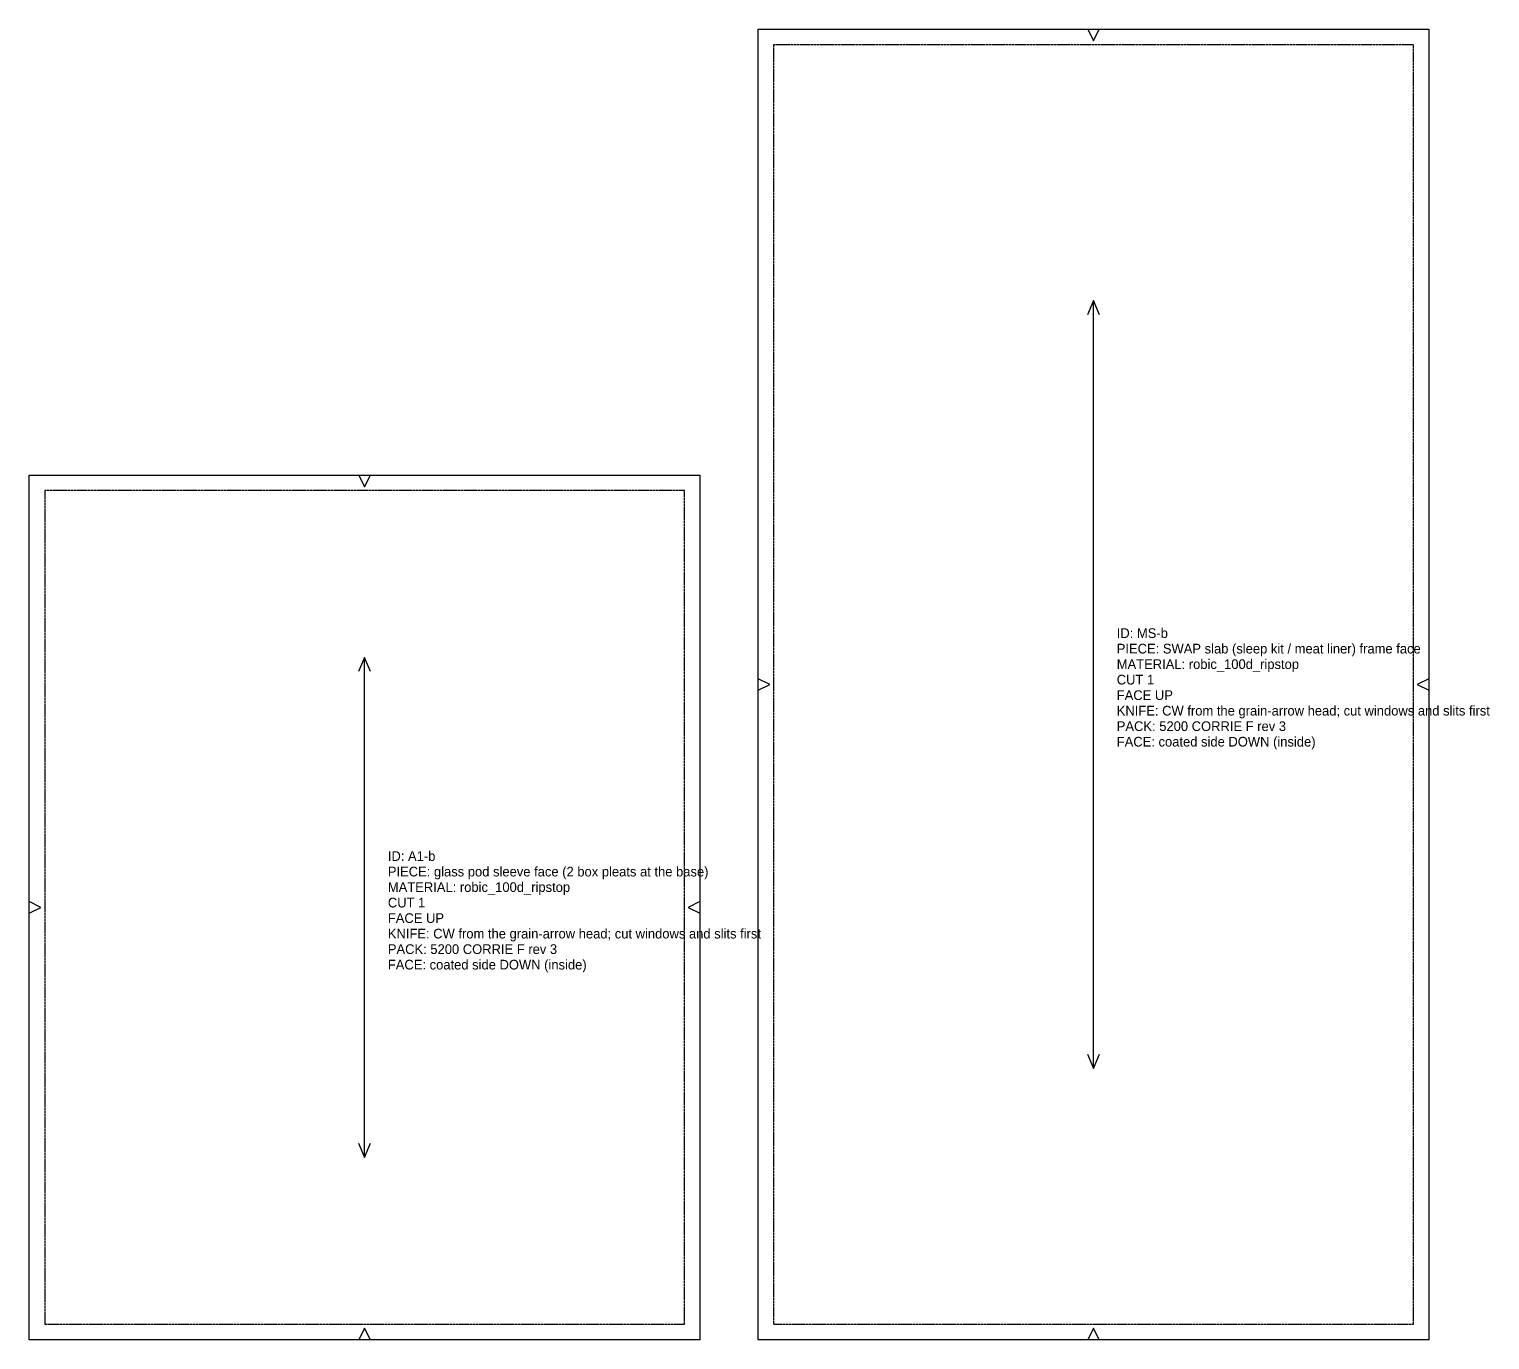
# Model space of a CAD drawing. Header units: millimetres. Extents: x 0 to 1963, y 0 to 1381.
# Drawn here: x 1210 to 1963, y 549 to 1225 of the extents above; entities that cross this region are included whole.
import ezdxf

# ---------------------------------------------------------------- set-up
doc = ezdxf.new("R2010")
doc.units = ezdxf.units.MM
doc.linetypes.add('DASHED', pattern=[1.524, 1.27, -0.254])
for name, color, linetype in [('CUT', 7, 'Continuous'), ('GRAIN', 5, 'Continuous'), ('NOTCH', 1, 'Continuous'), ('SEW', 3, 'Continuous'), ('TEXT', 2, 'Continuous')]:
    doc.layers.add(name, color=color, linetype=linetype)

# ---------------------------------------------------------------- blocks, each defined once
blk = doc.blocks.new('A1-b_5')
at = {"layer": 'CUT'}
blk.add_lwpolyline([(-8, -8), (-8, 438), (338, 438), (338, -8)], close=True, dxfattribs=at)
at = {"layer": 'GRAIN'}
for points in [[(168.12, 336.63), (165, 344), (161.88, 336.63)], [(165, 86), (165, 344)], [(161.88, 93.37), (165, 86), (168.12, 93.37)]]:
    blk.add_lwpolyline(points, dxfattribs=at)
at = {"layer": 'NOTCH'}
for points in [[(162, 438), (165, 432), (168, 438)], [(-8, 212), (-2, 215), (-8, 218)], [(338, 218), (332, 215), (338, 212)], [(168, -8), (165, -2), (162, -8)]]:
    blk.add_lwpolyline(points, dxfattribs=at)
at = {"layer": 'SEW', "linetype": 'DASHED'}
blk.add_lwpolyline([(0, 0), (330, 0), (330, 430), (0, 430)], close=True, dxfattribs=at)
at = {"layer": 'TEXT'}
for s, p in [('ID: A1-b', (177, 239)), ('PIECE: glass pod sleeve face (2 box pleats at the base)', (177, 231)), ('MATERIAL: robic_100d_ripstop', (177, 223)), ('CUT 1', (177, 215)), ('FACE UP', (177, 207)), ('KNIFE: CW from the grain-arrow head; cut windows and slits first', (177, 199)), ('PACK: 5200 CORRIE F rev 3', (177, 191)), ('FACE: coated side DOWN (inside)', (177, 183))]:
    blk.add_text(s, height=5, dxfattribs=at).set_placement(p)
blk = doc.blocks.new('MS-b_6')
at = {"layer": 'CUT'}
blk.add_lwpolyline([(-8, -8), (-8, 668), (338, 668), (338, -8)], close=True, dxfattribs=at)
at = {"layer": 'GRAIN'}
for points in [[(168.12, 520.63), (165, 528), (161.88, 520.63)], [(165, 132), (165, 528)], [(161.88, 139.37), (165, 132), (168.12, 139.37)]]:
    blk.add_lwpolyline(points, dxfattribs=at)
at = {"layer": 'NOTCH'}
for points in [[(162, 668), (165, 662), (168, 668)], [(-8, 327), (-2, 330), (-8, 333)], [(338, 333), (332, 330), (338, 327)], [(168, -8), (165, -2), (162, -8)]]:
    blk.add_lwpolyline(points, dxfattribs=at)
at = {"layer": 'SEW', "linetype": 'DASHED'}
blk.add_lwpolyline([(0, 0), (330, 0), (330, 660), (0, 660)], close=True, dxfattribs=at)
at = {"layer": 'TEXT'}
for s, p in [('ID: MS-b', (177, 354)), ('PIECE: SWAP slab (sleep kit / meat liner) frame face', (177, 346)), ('MATERIAL: robic_100d_ripstop', (177, 338)), ('CUT 1', (177, 330)), ('FACE UP', (177, 322)), ('KNIFE: CW from the grain-arrow head; cut windows and slits first', (177, 314)), ('PACK: 5200 CORRIE F rev 3', (177, 306)), ('FACE: coated side DOWN (inside)', (177, 298))]:
    blk.add_text(s, height=5, dxfattribs=at).set_placement(p)

msp = doc.modelspace()

# ---------------------------------------------------------------- block references
at = {"layer": 'CUT'}
for name, p in [('MS-b_6', (1594, 556.8)), ('A1-b_5', (1218, 556.8))]:
    msp.add_blockref(name, p, dxfattribs=at)

doc.saveas('drawing.dxf')
